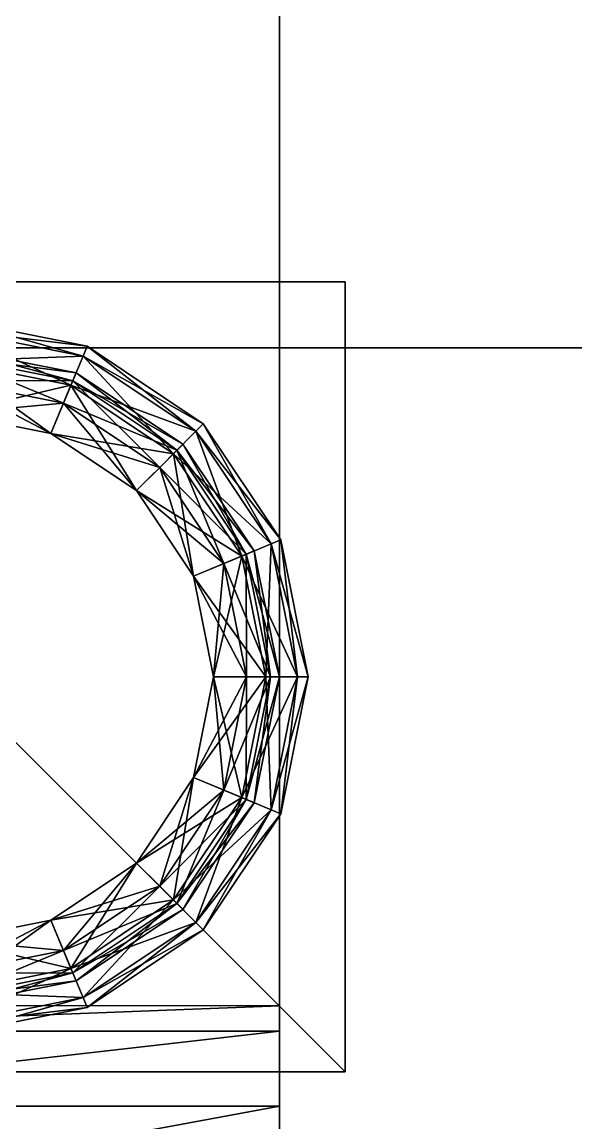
# Model space of a CAD drawing. Header units: metres. Extents: x -124 to 60, y -56 to 44.
# Drawn here: x 9.218 to 10.901, y -20.355 to -17.011 of the extents above; entities that cross this region are included whole.
import ezdxf

# ---------------------------------------------------------------- set-up
doc = ezdxf.new("R2010")
doc.units = ezdxf.units.M

msp = doc.modelspace()

# ---------------------------------------------------------------- linework, layer by layer
for points in [[(60, 44, 20), (10, 44, 20), (10, -56, 20)], [(10, -56, 20), (60, -56, 20), (60, 44, 20)], [(8, -32, 24), (10, -32, 24), (10, -2, 24)], [(10, -2, 24), (8, -2, 24), (8, -32, 24)], [(10.2, -17.8, 24.2), (10.2, -17.8, 24), (7.8, -17.8, 24)], [(7.8, -17.8, 24), (7.8, -17.8, 24.2), (10.2, -17.8, 24.2)], [(10.2, -20.2, 24.2), (10.2, -17.8, 24.2), (7.8, -17.8, 24.2)], [(7.8, -17.8, 24.2), (7.8, -20.2, 24.2), (10.2, -20.2, 24.2)], [(7.8, -17.8, 24), (10.2, -17.8, 24), (10.2, -20.2, 24)], [(10.2, -20.2, 24), (7.8, -20.2, 24), (7.8, -17.8, 24)], [(10.2, -17.8, 28), (10.2, -17.8, 27.8), (7.8, -17.8, 27.8)], [(7.8, -17.8, 27.8), (7.8, -17.8, 28), (10.2, -17.8, 28)], [(10.2, -20.2, 28), (10.2, -17.8, 28), (7.8, -17.8, 28)], [(7.8, -17.8, 28), (7.8, -20.2, 28), (10.2, -20.2, 28)], [(7.8, -17.8, 27.8), (10.2, -17.8, 27.8), (10.2, -20.2, 27.8)], [(10.2, -20.2, 27.8), (7.8, -20.2, 27.8), (7.8, -17.8, 27.8)], [(10.2, -20.2, 24.2), (10.2, -20.2, 24), (10.2, -17.8, 24)], [(10.2, -17.8, 24), (10.2, -17.8, 24.2), (10.2, -20.2, 24.2)], [(10.2, -20.2, 28), (10.2, -20.2, 27.8), (10.2, -17.8, 27.8)], [(10.2, -17.8, 27.8), (10.2, -17.8, 28), (10.2, -20.2, 28)], [(9, -17.945, 25.5218), (9, -17.9126, 26), (9.41611, -17.9954, 26)], [(9, -17.9126, 26), (9, -17.945, 26.4782), (9.40375, -18.0253, 26.4782)], [(9.40375, -18.0253, 26.4782), (9.41611, -17.9954, 26), (9, -17.9126, 26)], [(9, -18.0413, 25.0523), (9, -17.945, 25.5218), (9.40375, -18.0253, 25.5218)], [(9.41611, -17.9954, 26), (9.40375, -18.0253, 25.5218), (9, -17.945, 25.5218)], [(9, -17.945, 26.4782), (9, -18.0413, 26.9477), (9.36687, -18.1143, 26.9477)], [(9.36687, -18.1143, 26.9477), (9.40375, -18.0253, 26.4782), (9, -17.945, 26.4782)], [(9.40375, -18.0253, 25.5218), (9.41611, -17.9954, 26), (9.76888, -18.2311, 26)], [(9.41611, -17.9954, 26), (9.40375, -18.0253, 26.4782), (9.74603, -18.254, 26.4782)], [(9.74603, -18.254, 26.4782), (9.76888, -18.2311, 26), (9.41611, -17.9954, 26)], [(8, -26, 20), (20, -26, 20), (20, -18, 20)], [(20, -18, 20), (8, -18, 20), (8, -26, 20)], [(12, -18, 2), (8, -18, 2), (8, -18, 10)], [(8, -18, 10), (12, -18, 10), (12, -18, 2)], [(20, -18, 20), (20, -18, 10), (8, -18, 10)], [(8, -18, 10), (8, -18, 20), (20, -18, 20)], [(9.38268, -18.0761, 27.6), (9, -18, 27.6), (9, -18.0268, 27.7)], [(9.37243, -18.1009, 27.5), (9, -18.0268, 27.5), (9, -18, 27.6)], [(9, -18, 27.6), (9.38268, -18.0761, 27.6), (9.37243, -18.1009, 27.5)], [(9, -18, 24.4), (9.38268, -18.0761, 24.4), (9.37243, -18.1009, 24.3)], [(9.37243, -18.1009, 24.3), (9, -18.0268, 24.3), (9, -18, 24.4)], [(9.38268, -18.0761, 24.4), (9, -18, 24.4), (9, -18.0268, 24.5)], [(9.40375, -18.0253, 25.5218), (9.36687, -18.1143, 25.0523), (9, -18.0413, 25.0523)], [(9.37243, -18.1009, 27.7), (9, -18.0268, 27.7), (9, -18.1, 27.7732)], [(9, -18.0268, 27.7), (9.37243, -18.1009, 27.7), (9.38268, -18.0761, 27.6)], [(9.34441, -18.1685, 27.4268), (9, -18.1, 27.4268), (9, -18.0268, 27.5)], [(9, -18.0268, 27.5), (9.37243, -18.1009, 27.5), (9.34441, -18.1685, 27.4268)], [(9, -18.0268, 24.3), (9.37243, -18.1009, 24.3), (9.34441, -18.1685, 24.2268)], [(9.34441, -18.1685, 24.2268), (9, -18.1, 24.2268), (9, -18.0268, 24.3)], [(9, -18.0268, 24.5), (9.37243, -18.1009, 24.5), (9.38268, -18.0761, 24.4)], [(9.37243, -18.1009, 24.5), (9, -18.0268, 24.5), (9, -18.1, 24.5732)], [(9.36687, -18.1143, 25.0523), (9.40375, -18.0253, 25.5218), (9.74603, -18.254, 25.5218)], [(9.40375, -18.0253, 26.4782), (9.36687, -18.1143, 26.9477), (9.67788, -18.3221, 26.9477)], [(9.76888, -18.2311, 26), (9.74603, -18.254, 25.5218), (9.40375, -18.0253, 25.5218)], [(9.67788, -18.3221, 26.9477), (9.74603, -18.254, 26.4782), (9.40375, -18.0253, 26.4782)], [(9, -18.2, 24.6), (9, -18.0413, 25.0523), (9.36687, -18.1143, 25.0523)], [(9, -18.0413, 26.9477), (9, -18.2, 27.4), (9.30615, -18.2609, 27.4)], [(9.30615, -18.2609, 27.4), (9.36687, -18.1143, 26.9477), (9, -18.0413, 26.9477)], [(9.70711, -18.2929, 27.6), (9.38268, -18.0761, 27.6), (9.37243, -18.1009, 27.7)], [(9.68816, -18.3118, 27.5), (9.37243, -18.1009, 27.5), (9.38268, -18.0761, 27.6)], [(9.68816, -18.3118, 24.3), (9.37243, -18.1009, 24.3), (9.38268, -18.0761, 24.4)], [(9.70711, -18.2929, 24.4), (9.38268, -18.0761, 24.4), (9.37243, -18.1009, 24.5)], [(9.38268, -18.0761, 27.6), (9.70711, -18.2929, 27.6), (9.68816, -18.3118, 27.5)], [(9.38268, -18.0761, 24.4), (9.70711, -18.2929, 24.4), (9.68816, -18.3118, 24.3)], [(9.34441, -18.1685, 27.7732), (9, -18.1, 27.7732), (9, -18.2, 27.8)], [(9, -18.1, 27.7732), (9.34441, -18.1685, 27.7732), (9.37243, -18.1009, 27.7)], [(9.30615, -18.2609, 27.4), (9, -18.2, 27.4), (9, -18.1, 27.4268)], [(9, -18.1, 27.4268), (9.34441, -18.1685, 27.4268), (9.30615, -18.2609, 27.4)], [(9, -18.1, 24.2268), (9.34441, -18.1685, 24.2268), (9.30615, -18.2609, 24.2)], [(9.30615, -18.2609, 24.2), (9, -18.2, 24.2), (9, -18.1, 24.2268)], [(9, -18.1, 24.5732), (9.34441, -18.1685, 24.5732), (9.37243, -18.1009, 24.5)], [(9.34441, -18.1685, 24.5732), (9, -18.1, 24.5732), (9, -18.2, 24.6)], [(9.36687, -18.1143, 25.0523), (9.30615, -18.2609, 24.6), (9, -18.2, 24.6)], [(9.30615, -18.2609, 24.6), (9.36687, -18.1143, 25.0523), (9.67788, -18.3221, 25.0523)], [(9.36687, -18.1143, 26.9477), (9.30615, -18.2609, 27.4), (9.56569, -18.4343, 27.4)], [(9.68816, -18.3118, 27.7), (9.37243, -18.1009, 27.7), (9.34441, -18.1685, 27.7732)], [(9.6364, -18.3636, 27.4268), (9.34441, -18.1685, 27.4268), (9.37243, -18.1009, 27.5)], [(9.6364, -18.3636, 24.2268), (9.34441, -18.1685, 24.2268), (9.37243, -18.1009, 24.3)], [(9.68816, -18.3118, 24.5), (9.37243, -18.1009, 24.5), (9.34441, -18.1685, 24.5732)], [(9.74603, -18.254, 25.5218), (9.67788, -18.3221, 25.0523), (9.36687, -18.1143, 25.0523)], [(9.56569, -18.4343, 27.4), (9.67788, -18.3221, 26.9477), (9.36687, -18.1143, 26.9477)], [(9.37243, -18.1009, 27.7), (9.68816, -18.3118, 27.7), (9.70711, -18.2929, 27.6)], [(9.37243, -18.1009, 27.5), (9.68816, -18.3118, 27.5), (9.6364, -18.3636, 27.4268)], [(9.37243, -18.1009, 24.3), (9.68816, -18.3118, 24.3), (9.6364, -18.3636, 24.2268)], [(9.37243, -18.1009, 24.5), (9.68816, -18.3118, 24.5), (9.70711, -18.2929, 24.4)], [(9, -18.2, 27.8), (9.30615, -18.2609, 27.8), (9.34441, -18.1685, 27.7732)], [(9, -18.2, 24.6), (9.30615, -18.2609, 24.6), (9.34441, -18.1685, 24.5732)], [(9.6364, -18.3636, 27.7732), (9.34441, -18.1685, 27.7732), (9.30615, -18.2609, 27.8)], [(9.56569, -18.4343, 27.4), (9.30615, -18.2609, 27.4), (9.34441, -18.1685, 27.4268)], [(9.56569, -18.4343, 24.2), (9.30615, -18.2609, 24.2), (9.34441, -18.1685, 24.2268)], [(9.6364, -18.3636, 24.5732), (9.34441, -18.1685, 24.5732), (9.30615, -18.2609, 24.6)], [(9.34441, -18.1685, 27.7732), (9.6364, -18.3636, 27.7732), (9.68816, -18.3118, 27.7)], [(9.34441, -18.1685, 27.4268), (9.6364, -18.3636, 27.4268), (9.56569, -18.4343, 27.4)], [(9.34441, -18.1685, 24.2268), (9.6364, -18.3636, 24.2268), (9.56569, -18.4343, 24.2)], [(9.34441, -18.1685, 24.5732), (9.6364, -18.3636, 24.5732), (9.68816, -18.3118, 24.5)], [(9.30615, -18.2609, 27.8), (9.56569, -18.4343, 27.8), (9.6364, -18.3636, 27.7732)], [(9.67788, -18.3221, 25.0523), (9.56569, -18.4343, 24.6), (9.30615, -18.2609, 24.6)], [(9.30615, -18.2609, 24.6), (9.56569, -18.4343, 24.6), (9.6364, -18.3636, 24.5732)], [(9.67788, -18.3221, 25.0523), (9.74603, -18.254, 25.5218), (9.97473, -18.5963, 25.5218)], [(9.74603, -18.254, 26.4782), (9.67788, -18.3221, 26.9477), (9.8857, -18.6331, 26.9477)], [(9.74603, -18.254, 25.5218), (9.76888, -18.2311, 26), (10.0046, -18.5839, 26)], [(9.76888, -18.2311, 26), (9.74603, -18.254, 26.4782), (9.97473, -18.5963, 26.4782)], [(10.0046, -18.5839, 26), (9.97473, -18.5963, 25.5218), (9.74603, -18.254, 25.5218)], [(9.8857, -18.6331, 26.9477), (9.97473, -18.5963, 26.4782), (9.74603, -18.254, 26.4782)], [(9.97473, -18.5963, 26.4782), (10.0046, -18.5839, 26), (9.76888, -18.2311, 26)], [(9.92388, -18.6173, 27.6), (9.70711, -18.2929, 27.6), (9.68816, -18.3118, 27.7)], [(9.89912, -18.6276, 27.5), (9.68816, -18.3118, 27.5), (9.70711, -18.2929, 27.6)], [(9.89912, -18.6276, 24.3), (9.68816, -18.3118, 24.3), (9.70711, -18.2929, 24.4)], [(9.92388, -18.6173, 24.4), (9.70711, -18.2929, 24.4), (9.68816, -18.3118, 24.5)], [(9.70711, -18.2929, 27.6), (9.92388, -18.6173, 27.6), (9.89912, -18.6276, 27.5)], [(9.70711, -18.2929, 24.4), (9.92388, -18.6173, 24.4), (9.89912, -18.6276, 24.3)], [(9.56569, -18.4343, 24.6), (9.67788, -18.3221, 25.0523), (9.8857, -18.6331, 25.0523)], [(9.67788, -18.3221, 26.9477), (9.56569, -18.4343, 27.4), (9.7391, -18.6939, 27.4)], [(9.89912, -18.6276, 27.7), (9.68816, -18.3118, 27.7), (9.6364, -18.3636, 27.7732)], [(9.83149, -18.6556, 27.4268), (9.6364, -18.3636, 27.4268), (9.68816, -18.3118, 27.5)], [(9.83149, -18.6556, 24.2268), (9.6364, -18.3636, 24.2268), (9.68816, -18.3118, 24.3)], [(9.89912, -18.6276, 24.5), (9.68816, -18.3118, 24.5), (9.6364, -18.3636, 24.5732)], [(9.97473, -18.5963, 25.5218), (9.8857, -18.6331, 25.0523), (9.67788, -18.3221, 25.0523)], [(9.7391, -18.6939, 27.4), (9.8857, -18.6331, 26.9477), (9.67788, -18.3221, 26.9477)], [(9.68816, -18.3118, 27.7), (9.89912, -18.6276, 27.7), (9.92388, -18.6173, 27.6)], [(9.68816, -18.3118, 27.5), (9.89912, -18.6276, 27.5), (9.83149, -18.6556, 27.4268)], [(9.68816, -18.3118, 24.3), (9.89912, -18.6276, 24.3), (9.83149, -18.6556, 24.2268)], [(9.68816, -18.3118, 24.5), (9.89912, -18.6276, 24.5), (9.92388, -18.6173, 24.4)], [(9.83149, -18.6556, 27.7732), (9.6364, -18.3636, 27.7732), (9.56569, -18.4343, 27.8)], [(9.7391, -18.6939, 27.4), (9.56569, -18.4343, 27.4), (9.6364, -18.3636, 27.4268)], [(9.7391, -18.6939, 24.2), (9.56569, -18.4343, 24.2), (9.6364, -18.3636, 24.2268)], [(9.83149, -18.6556, 24.5732), (9.6364, -18.3636, 24.5732), (9.56569, -18.4343, 24.6)], [(9.6364, -18.3636, 27.7732), (9.83149, -18.6556, 27.7732), (9.89912, -18.6276, 27.7)], [(9.6364, -18.3636, 27.4268), (9.83149, -18.6556, 27.4268), (9.7391, -18.6939, 27.4)], [(9.6364, -18.3636, 24.2268), (9.83149, -18.6556, 24.2268), (9.7391, -18.6939, 24.2)], [(9.6364, -18.3636, 24.5732), (9.83149, -18.6556, 24.5732), (9.89912, -18.6276, 24.5)], [(9.56569, -18.4343, 27.8), (9.7391, -18.6939, 27.8), (9.83149, -18.6556, 27.7732)], [(9.8857, -18.6331, 25.0523), (9.7391, -18.6939, 24.6), (9.56569, -18.4343, 24.6)], [(9.56569, -18.4343, 24.6), (9.7391, -18.6939, 24.6), (9.83149, -18.6556, 24.5732)], [(9.8857, -18.6331, 25.0523), (9.97473, -18.5963, 25.5218), (10.055, -19, 25.5218)], [(9.97473, -18.5963, 26.4782), (9.8857, -18.6331, 26.9477), (9.95867, -19, 26.9477)], [(9.95867, -19, 26.9477), (10.055, -19, 26.4782), (9.97473, -18.5963, 26.4782)], [(9.97473, -18.5963, 25.5218), (10.0046, -18.5839, 26), (10.0874, -19, 26)], [(10.0046, -18.5839, 26), (9.97473, -18.5963, 26.4782), (10.055, -19, 26.4782)], [(10.0874, -19, 26), (10.055, -19, 25.5218), (9.97473, -18.5963, 25.5218)], [(10.055, -19, 26.4782), (10.0874, -19, 26), (10.0046, -18.5839, 26)], [(9.97321, -19, 27.7), (9.89912, -18.6276, 27.7), (9.83149, -18.6556, 27.7732)], [(9.9, -19, 27.4268), (9.83149, -18.6556, 27.4268), (9.89912, -18.6276, 27.5)], [(9.9, -19, 24.2268), (9.83149, -18.6556, 24.2268), (9.89912, -18.6276, 24.3)], [(9.97321, -19, 24.5), (9.89912, -18.6276, 24.5), (9.83149, -18.6556, 24.5732)], [(10, -19, 27.6), (9.92388, -18.6173, 27.6), (9.89912, -18.6276, 27.7)], [(9.97321, -19, 27.5), (9.89912, -18.6276, 27.5), (9.92388, -18.6173, 27.6)], [(9.97321, -19, 24.3), (9.89912, -18.6276, 24.3), (9.92388, -18.6173, 24.4)], [(10, -19, 24.4), (9.92388, -18.6173, 24.4), (9.89912, -18.6276, 24.5)], [(9.89912, -18.6276, 27.7), (9.97321, -19, 27.7), (10, -19, 27.6)], [(9.89912, -18.6276, 27.5), (9.97321, -19, 27.5), (9.9, -19, 27.4268)], [(9.89912, -18.6276, 24.3), (9.97321, -19, 24.3), (9.9, -19, 24.2268)], [(9.89912, -18.6276, 24.5), (9.97321, -19, 24.5), (10, -19, 24.4)], [(9.92388, -18.6173, 27.6), (10, -19, 27.6), (9.97321, -19, 27.5)], [(9.92388, -18.6173, 24.4), (10, -19, 24.4), (9.97321, -19, 24.3)], [(9.7391, -18.6939, 24.6), (9.8857, -18.6331, 25.0523), (9.95867, -19, 25.0523)], [(9.8857, -18.6331, 26.9477), (9.7391, -18.6939, 27.4), (9.8, -19, 27.4)], [(9.9, -19, 27.7732), (9.83149, -18.6556, 27.7732), (9.7391, -18.6939, 27.8)], [(9.8, -19, 27.4), (9.7391, -18.6939, 27.4), (9.83149, -18.6556, 27.4268)], [(9.8, -19, 24.2), (9.7391, -18.6939, 24.2), (9.83149, -18.6556, 24.2268)], [(9.9, -19, 24.5732), (9.83149, -18.6556, 24.5732), (9.7391, -18.6939, 24.6)], [(9.8, -19, 27.4), (9.95867, -19, 26.9477), (9.8857, -18.6331, 26.9477)], [(9.83149, -18.6556, 27.4268), (9.9, -19, 27.4268), (9.8, -19, 27.4)], [(9.83149, -18.6556, 24.2268), (9.9, -19, 24.2268), (9.8, -19, 24.2)], [(9.83149, -18.6556, 27.7732), (9.9, -19, 27.7732), (9.97321, -19, 27.7)], [(9.83149, -18.6556, 24.5732), (9.9, -19, 24.5732), (9.97321, -19, 24.5)], [(10.055, -19, 25.5218), (9.95867, -19, 25.0523), (9.8857, -18.6331, 25.0523)], [(9.7391, -18.6939, 27.8), (9.8, -19, 27.8), (9.9, -19, 27.7732)], [(9.95867, -19, 25.0523), (9.8, -19, 24.6), (9.7391, -18.6939, 24.6)], [(9.7391, -18.6939, 24.6), (9.8, -19, 24.6), (9.9, -19, 24.5732)], [(9.8, -19, 27.8), (9.7391, -19.3061, 27.8), (9.83149, -19.3444, 27.7732)], [(9.7391, -19.3061, 27.4), (9.8, -19, 27.4), (9.9, -19, 27.4268)], [(9.9, -19, 27.4268), (9.83149, -19.3444, 27.4268), (9.7391, -19.3061, 27.4)], [(9.8857, -19.3669, 25.0523), (9.7391, -19.3061, 24.6), (9.8, -19, 24.6)], [(9.95867, -19, 26.9477), (9.8, -19, 27.4), (9.7391, -19.3061, 27.4)], [(9.7391, -19.3061, 27.4), (9.8857, -19.3669, 26.9477), (9.95867, -19, 26.9477)], [(9.9, -19, 24.2268), (9.83149, -19.3444, 24.2268), (9.7391, -19.3061, 24.2)], [(9.7391, -19.3061, 24.2), (9.8, -19, 24.2), (9.9, -19, 24.2268)], [(9.8, -19, 24.6), (9.7391, -19.3061, 24.6), (9.83149, -19.3444, 24.5732)], [(9.83149, -19.3444, 27.7732), (9.9, -19, 27.7732), (9.8, -19, 27.8)], [(9.8, -19, 24.6), (9.95867, -19, 25.0523), (9.8857, -19.3669, 25.0523)], [(9.83149, -19.3444, 24.5732), (9.9, -19, 24.5732), (9.8, -19, 24.6)], [(9.9, -19, 27.7732), (9.83149, -19.3444, 27.7732), (9.89912, -19.3724, 27.7)], [(9.83149, -19.3444, 27.4268), (9.9, -19, 27.4268), (9.97321, -19, 27.5)], [(9.97321, -19, 27.5), (9.89912, -19.3724, 27.5), (9.83149, -19.3444, 27.4268)], [(9.97321, -19, 24.3), (9.89912, -19.3724, 24.3), (9.83149, -19.3444, 24.2268)], [(9.83149, -19.3444, 24.2268), (9.9, -19, 24.2268), (9.97321, -19, 24.3)], [(9.9, -19, 24.5732), (9.83149, -19.3444, 24.5732), (9.89912, -19.3724, 24.5)], [(9.97473, -19.4037, 25.5218), (9.8857, -19.3669, 25.0523), (9.95867, -19, 25.0523)], [(10.055, -19, 26.4782), (9.95867, -19, 26.9477), (9.8857, -19.3669, 26.9477)], [(9.8857, -19.3669, 26.9477), (9.97473, -19.4037, 26.4782), (10.055, -19, 26.4782)], [(9.89912, -19.3724, 27.7), (9.97321, -19, 27.7), (9.9, -19, 27.7732)], [(9.97321, -19, 27.7), (9.89912, -19.3724, 27.7), (9.92388, -19.3827, 27.6)], [(9.89912, -19.3724, 27.5), (9.97321, -19, 27.5), (10, -19, 27.6)], [(10, -19, 27.6), (9.92388, -19.3827, 27.6), (9.89912, -19.3724, 27.5)], [(10, -19, 24.4), (9.92388, -19.3827, 24.4), (9.89912, -19.3724, 24.3)], [(9.89912, -19.3724, 24.3), (9.97321, -19, 24.3), (10, -19, 24.4)], [(9.97321, -19, 24.5), (9.89912, -19.3724, 24.5), (9.92388, -19.3827, 24.4)], [(9.89912, -19.3724, 24.5), (9.97321, -19, 24.5), (9.9, -19, 24.5732)], [(9.92388, -19.3827, 27.6), (10, -19, 27.6), (9.97321, -19, 27.7)], [(9.92388, -19.3827, 24.4), (10, -19, 24.4), (9.97321, -19, 24.5)], [(9.95867, -19, 25.0523), (10.055, -19, 25.5218), (9.97473, -19.4037, 25.5218)], [(10.0046, -19.4161, 26), (9.97473, -19.4037, 25.5218), (10.055, -19, 25.5218)], [(10.0874, -19, 26), (10.055, -19, 26.4782), (9.97473, -19.4037, 26.4782)], [(9.97473, -19.4037, 26.4782), (10.0046, -19.4161, 26), (10.0874, -19, 26)], [(10.055, -19, 25.5218), (10.0874, -19, 26), (10.0046, -19.4161, 26)], [(9.7391, -19.3061, 27.8), (9.56569, -19.5657, 27.8), (9.6364, -19.6364, 27.7732)], [(9.56569, -19.5657, 27.4), (9.7391, -19.3061, 27.4), (9.83149, -19.3444, 27.4268)], [(9.67788, -19.6779, 25.0523), (9.56569, -19.5657, 24.6), (9.7391, -19.3061, 24.6)], [(9.8857, -19.3669, 26.9477), (9.7391, -19.3061, 27.4), (9.56569, -19.5657, 27.4)], [(9.56569, -19.5657, 24.2), (9.7391, -19.3061, 24.2), (9.83149, -19.3444, 24.2268)], [(9.7391, -19.3061, 24.6), (9.56569, -19.5657, 24.6), (9.6364, -19.6364, 24.5732)], [(9.6364, -19.6364, 27.7732), (9.83149, -19.3444, 27.7732), (9.7391, -19.3061, 27.8)], [(9.6364, -19.6364, 24.5732), (9.83149, -19.3444, 24.5732), (9.7391, -19.3061, 24.6)], [(9.7391, -19.3061, 24.6), (9.8857, -19.3669, 25.0523), (9.67788, -19.6779, 25.0523)], [(9.83149, -19.3444, 27.4268), (9.6364, -19.6364, 27.4268), (9.56569, -19.5657, 27.4)], [(9.83149, -19.3444, 24.2268), (9.6364, -19.6364, 24.2268), (9.56569, -19.5657, 24.2)], [(9.56569, -19.5657, 27.4), (9.67788, -19.6779, 26.9477), (9.8857, -19.3669, 26.9477)], [(9.83149, -19.3444, 27.7732), (9.6364, -19.6364, 27.7732), (9.68816, -19.6882, 27.7)], [(9.6364, -19.6364, 27.4268), (9.83149, -19.3444, 27.4268), (9.89912, -19.3724, 27.5)], [(9.6364, -19.6364, 24.2268), (9.83149, -19.3444, 24.2268), (9.89912, -19.3724, 24.3)], [(9.83149, -19.3444, 24.5732), (9.6364, -19.6364, 24.5732), (9.68816, -19.6882, 24.5)], [(9.74603, -19.746, 25.5218), (9.67788, -19.6779, 25.0523), (9.8857, -19.3669, 25.0523)], [(9.97473, -19.4037, 26.4782), (9.8857, -19.3669, 26.9477), (9.67788, -19.6779, 26.9477)], [(9.68816, -19.6882, 27.7), (9.89912, -19.3724, 27.7), (9.83149, -19.3444, 27.7732)], [(9.68816, -19.6882, 24.5), (9.89912, -19.3724, 24.5), (9.83149, -19.3444, 24.5732)], [(9.8857, -19.3669, 25.0523), (9.97473, -19.4037, 25.5218), (9.74603, -19.746, 25.5218)], [(9.89912, -19.3724, 27.5), (9.68816, -19.6882, 27.5), (9.6364, -19.6364, 27.4268)], [(9.89912, -19.3724, 24.3), (9.68816, -19.6882, 24.3), (9.6364, -19.6364, 24.2268)], [(9.89912, -19.3724, 27.7), (9.68816, -19.6882, 27.7), (9.70711, -19.7071, 27.6)], [(9.68816, -19.6882, 27.5), (9.89912, -19.3724, 27.5), (9.92388, -19.3827, 27.6)], [(9.68816, -19.6882, 24.3), (9.89912, -19.3724, 24.3), (9.92388, -19.3827, 24.4)], [(9.89912, -19.3724, 24.5), (9.68816, -19.6882, 24.5), (9.70711, -19.7071, 24.4)], [(9.92388, -19.3827, 27.6), (9.70711, -19.7071, 27.6), (9.68816, -19.6882, 27.5)], [(9.92388, -19.3827, 24.4), (9.70711, -19.7071, 24.4), (9.68816, -19.6882, 24.3)], [(9.70711, -19.7071, 27.6), (9.92388, -19.3827, 27.6), (9.89912, -19.3724, 27.7)], [(9.70711, -19.7071, 24.4), (9.92388, -19.3827, 24.4), (9.89912, -19.3724, 24.5)], [(9.67788, -19.6779, 26.9477), (9.74603, -19.746, 26.4782), (9.97473, -19.4037, 26.4782)], [(9.76888, -19.7689, 26), (9.74603, -19.746, 25.5218), (9.97473, -19.4037, 25.5218)], [(10.0046, -19.4161, 26), (9.97473, -19.4037, 26.4782), (9.74603, -19.746, 26.4782)], [(9.74603, -19.746, 26.4782), (9.76888, -19.7689, 26), (10.0046, -19.4161, 26)], [(9.97473, -19.4037, 25.5218), (10.0046, -19.4161, 26), (9.76888, -19.7689, 26)], [(9.56569, -19.5657, 27.8), (9.30615, -19.7391, 27.8), (9.34441, -19.8315, 27.7732)], [(9.30615, -19.7391, 27.4), (9.56569, -19.5657, 27.4), (9.6364, -19.6364, 27.4268)], [(9.36687, -19.8857, 25.0523), (9.30615, -19.7391, 24.6), (9.56569, -19.5657, 24.6)], [(9.67788, -19.6779, 26.9477), (9.56569, -19.5657, 27.4), (9.30615, -19.7391, 27.4)], [(9.30615, -19.7391, 24.2), (9.56569, -19.5657, 24.2), (9.6364, -19.6364, 24.2268)], [(9.56569, -19.5657, 24.6), (9.30615, -19.7391, 24.6), (9.34441, -19.8315, 24.5732)], [(9.34441, -19.8315, 27.7732), (9.6364, -19.6364, 27.7732), (9.56569, -19.5657, 27.8)], [(9.34441, -19.8315, 24.5732), (9.6364, -19.6364, 24.5732), (9.56569, -19.5657, 24.6)], [(9.56569, -19.5657, 24.6), (9.67788, -19.6779, 25.0523), (9.36687, -19.8857, 25.0523)], [(9.6364, -19.6364, 27.4268), (9.34441, -19.8315, 27.4268), (9.30615, -19.7391, 27.4)], [(9.6364, -19.6364, 24.2268), (9.34441, -19.8315, 24.2268), (9.30615, -19.7391, 24.2)], [(9.6364, -19.6364, 27.7732), (9.34441, -19.8315, 27.7732), (9.37243, -19.8991, 27.7)], [(9.34441, -19.8315, 27.4268), (9.6364, -19.6364, 27.4268), (9.68816, -19.6882, 27.5)], [(9.34441, -19.8315, 24.2268), (9.6364, -19.6364, 24.2268), (9.68816, -19.6882, 24.3)], [(9.6364, -19.6364, 24.5732), (9.34441, -19.8315, 24.5732), (9.37243, -19.8991, 24.5)], [(9.37243, -19.8991, 27.7), (9.68816, -19.6882, 27.7), (9.6364, -19.6364, 27.7732)], [(9.37243, -19.8991, 24.5), (9.68816, -19.6882, 24.5), (9.6364, -19.6364, 24.5732)], [(9.30615, -19.7391, 27.4), (9.36687, -19.8857, 26.9477), (9.67788, -19.6779, 26.9477)], [(9.68816, -19.6882, 27.5), (9.37243, -19.8991, 27.5), (9.34441, -19.8315, 27.4268)], [(9.68816, -19.6882, 24.3), (9.37243, -19.8991, 24.3), (9.34441, -19.8315, 24.2268)], [(9.40375, -19.9747, 25.5218), (9.36687, -19.8857, 25.0523), (9.67788, -19.6779, 25.0523)], [(9.74603, -19.746, 26.4782), (9.67788, -19.6779, 26.9477), (9.36687, -19.8857, 26.9477)], [(9.68816, -19.6882, 27.7), (9.37243, -19.8991, 27.7), (9.38268, -19.9239, 27.6)], [(9.37243, -19.8991, 27.5), (9.68816, -19.6882, 27.5), (9.70711, -19.7071, 27.6)], [(9.37243, -19.8991, 24.3), (9.68816, -19.6882, 24.3), (9.70711, -19.7071, 24.4)], [(9.68816, -19.6882, 24.5), (9.37243, -19.8991, 24.5), (9.38268, -19.9239, 24.4)], [(9.38268, -19.9239, 27.6), (9.70711, -19.7071, 27.6), (9.68816, -19.6882, 27.7)], [(9.38268, -19.9239, 24.4), (9.70711, -19.7071, 24.4), (9.68816, -19.6882, 24.5)], [(9.67788, -19.6779, 25.0523), (9.74603, -19.746, 25.5218), (9.40375, -19.9747, 25.5218)], [(9.70711, -19.7071, 27.6), (9.38268, -19.9239, 27.6), (9.37243, -19.8991, 27.5)], [(9.70711, -19.7071, 24.4), (9.38268, -19.9239, 24.4), (9.37243, -19.8991, 24.3)], [(9, -19.9, 27.7732), (9.34441, -19.8315, 27.7732), (9.30615, -19.7391, 27.8)], [(9.30615, -19.7391, 27.8), (9, -19.8, 27.8), (9, -19.9, 27.7732)], [(9, -19.8, 27.4), (9.30615, -19.7391, 27.4), (9.34441, -19.8315, 27.4268)], [(9.30615, -19.7391, 24.6), (9.36687, -19.8857, 25.0523), (9, -19.9587, 25.0523)], [(9, -19.9587, 25.0523), (9, -19.8, 24.6), (9.30615, -19.7391, 24.6)], [(9.36687, -19.8857, 26.9477), (9.30615, -19.7391, 27.4), (9, -19.8, 27.4)], [(9, -19.8, 24.2), (9.30615, -19.7391, 24.2), (9.34441, -19.8315, 24.2268)], [(9.30615, -19.7391, 24.6), (9, -19.8, 24.6), (9, -19.9, 24.5732)], [(9, -19.9, 24.5732), (9.34441, -19.8315, 24.5732), (9.30615, -19.7391, 24.6)], [(9.36687, -19.8857, 26.9477), (9.40375, -19.9747, 26.4782), (9.74603, -19.746, 26.4782)], [(9.41611, -20.0046, 26), (9.40375, -19.9747, 25.5218), (9.74603, -19.746, 25.5218)], [(9.76888, -19.7689, 26), (9.74603, -19.746, 26.4782), (9.40375, -19.9747, 26.4782)], [(9.74603, -19.746, 25.5218), (9.76888, -19.7689, 26), (9.41611, -20.0046, 26)], [(9.34441, -19.8315, 27.4268), (9, -19.9, 27.4268), (9, -19.8, 27.4)], [(9, -19.8, 27.4), (9, -19.9587, 26.9477), (9.36687, -19.8857, 26.9477)], [(9.34441, -19.8315, 24.2268), (9, -19.9, 24.2268), (9, -19.8, 24.2)], [(9.40375, -19.9747, 26.4782), (9.41611, -20.0046, 26), (9.76888, -19.7689, 26)], [(9, -19.9732, 27.7), (9.37243, -19.8991, 27.7), (9.34441, -19.8315, 27.7732)], [(9.34441, -19.8315, 27.7732), (9, -19.9, 27.7732), (9, -19.9732, 27.7)], [(9, -19.9, 27.4268), (9.34441, -19.8315, 27.4268), (9.37243, -19.8991, 27.5)], [(9, -19.9, 24.2268), (9.34441, -19.8315, 24.2268), (9.37243, -19.8991, 24.3)], [(9.34441, -19.8315, 24.5732), (9, -19.9, 24.5732), (9, -19.9732, 24.5)], [(9, -19.9732, 24.5), (9.37243, -19.8991, 24.5), (9.34441, -19.8315, 24.5732)], [(9.36687, -19.8857, 25.0523), (9.40375, -19.9747, 25.5218), (9, -20.055, 25.5218)], [(9, -20.055, 25.5218), (9, -19.9587, 25.0523), (9.36687, -19.8857, 25.0523)], [(9.40375, -19.9747, 26.4782), (9.36687, -19.8857, 26.9477), (9, -19.9587, 26.9477)], [(9, -20, 27.6), (9.38268, -19.9239, 27.6), (9.37243, -19.8991, 27.7)], [(9.37243, -19.8991, 27.7), (9, -19.9732, 27.7), (9, -20, 27.6)], [(9, -19.9732, 27.5), (9.37243, -19.8991, 27.5), (9.38268, -19.9239, 27.6)], [(9.37243, -19.8991, 27.5), (9, -19.9732, 27.5), (9, -19.9, 27.4268)], [(9.37243, -19.8991, 24.3), (9, -19.9732, 24.3), (9, -19.9, 24.2268)], [(9, -19.9732, 24.3), (9.37243, -19.8991, 24.3), (9.38268, -19.9239, 24.4)], [(9.37243, -19.8991, 24.5), (9, -19.9732, 24.5), (9, -20, 24.4)], [(9, -20, 24.4), (9.38268, -19.9239, 24.4), (9.37243, -19.8991, 24.5)], [(9.38268, -19.9239, 27.6), (9, -20, 27.6), (9, -19.9732, 27.5)], [(9.38268, -19.9239, 24.4), (9, -20, 24.4), (9, -19.9732, 24.3)], [(9, -19.9587, 26.9477), (9, -20.055, 26.4782), (9.40375, -19.9747, 26.4782)], [(10, -20, 28), (8, -20, 28), (8, -20.0769, 28.7804)], [(8, -20.0769, 28.7804), (10, -20.0769, 28.7804), (10, -20, 28)], [(9.40375, -19.9747, 25.5218), (9.41611, -20.0046, 26), (9, -20.0874, 26)], [(9, -20.0874, 26), (9, -20.055, 25.5218), (9.40375, -19.9747, 25.5218)], [(9.41611, -20.0046, 26), (9.40375, -19.9747, 26.4782), (9, -20.055, 26.4782)], [(9, -20.055, 26.4782), (9, -20.0874, 26), (9.41611, -20.0046, 26)], [(10, -20.0769, 28.7804), (8, -20.0769, 28.7804), (8, -20.3045, 29.5307)], [(8, -20.3045, 29.5307), (10, -20.3045, 29.5307), (10, -20.0769, 28.7804)], [(7.8, -20.2, 24.2), (7.8, -20.2, 24), (10.2, -20.2, 24)], [(10.2, -20.2, 24), (10.2, -20.2, 24.2), (7.8, -20.2, 24.2)], [(7.8, -20.2, 28), (7.8, -20.2, 27.8), (10.2, -20.2, 27.8)], [(10.2, -20.2, 27.8), (10.2, -20.2, 28), (7.8, -20.2, 28)], [(10, -20.3045, 29.5307), (8, -20.3045, 29.5307), (8, -20.6741, 30.2223)], [(8, -20.6741, 30.2223), (10, -20.6741, 30.2223), (10, -20.3045, 29.5307)]]:
    msp.add_3dface(points)

doc.saveas('drawing.dxf')
